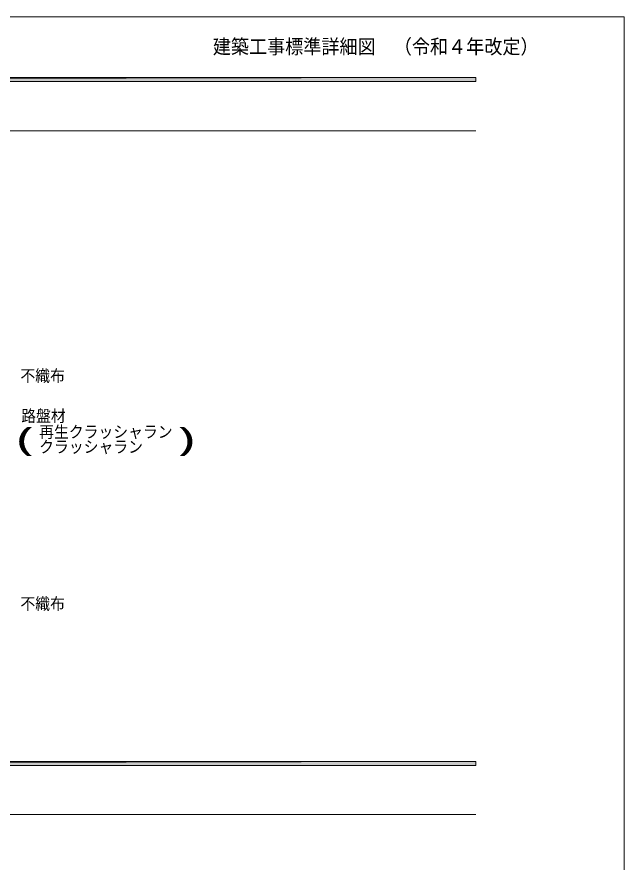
# Model space of a CAD drawing. Header units: millimetres. Extents: x 0 to 420, y 0 to 297.
# Drawn here: x 313.7 to 420.2, y 148.5 to 297 of the extents above; entities that cross this region are included whole.
import ezdxf
from ezdxf.enums import TextEntityAlignment as Align

# ---------------------------------------------------------------- set-up
doc = ezdxf.new("R2010")
doc.units = ezdxf.units.MM
doc.styles.add('kst32b', font='NotoSansJP-Variable.ttf')

msp = doc.modelspace()

# ---------------------------------------------------------------- hatches: boundary and pattern name
h = msp.add_hatch(color=7)
h.paths.add_polyline_path([(394.17, 285.62), (394.17, 286.32), (26.18, 285.62), (394.17, 285.62)])
h.paths.add_polyline_path([(394.17, 286.32), (26.18, 285.62), (26.18, 286.32), (394.17, 286.32)])
h = msp.add_hatch(color=7)
h.paths.add_polyline_path([(394.17, 165.63), (394.17, 166.33), (26.18, 165.63), (394.17, 165.63)])
h.paths.add_polyline_path([(394.17, 166.33), (26.18, 165.63), (26.18, 166.33), (394.17, 166.33)])

# ---------------------------------------------------------------- linework, layer by layer
at = {"lineweight": 13}
msp.add_lwpolyline([(0.19, 0), (0.19, 296.97), (420.16, 296.97), (420.16, 0)], close=True, dxfattribs=at)
at = {"lineweight": 0}
for points in [[(394.17, 285.62), (394.17, 286.32), (26.18, 285.62)], [(394.17, 286.32), (26.18, 285.62), (26.18, 286.32)], [(394.17, 165.63), (394.17, 166.33), (26.18, 165.63)], [(394.17, 166.33), (26.18, 165.63), (26.18, 166.33)]]:
    msp.add_lwpolyline(points, close=True, dxfattribs=at)
at = {"lineweight": 13}
for points in [[(394.17, 276.99), (26.18, 276.99)], [(394.17, 156.99), (26.18, 156.99)]]:
    msp.add_lwpolyline(points, dxfattribs=at)

# ---------------------------------------------------------------- texts
at = {"style": 'kst32b'}
for s, height, p, p2 in [('建築工事標準詳細図\u3000（令和４年改定）', 2.54, (348.01, 290.49), (405.16, 290.49)), ('不織布', 2.079, (314.26, 232.96), (322.06, 232.96)), ('路盤材', 2.079, (314.41, 225.91), (322.21, 225.91)), ('(          )', 4.1583, (313.65, 220.83), (344.83, 220.83)), ('再生クラッシャラン', 2.079, (317.56, 223.12), (340.95, 223.12)), ('クラッシャラン', 2.079, (317.56, 220.49), (335.76, 220.49)), ('不織布', 2.079, (314.26, 192.96), (322.06, 192.96))]:
    msp.add_text(s, height=height, dxfattribs=at).set_placement(p, p2, align=Align.FIT)

doc.saveas('drawing.dxf')
